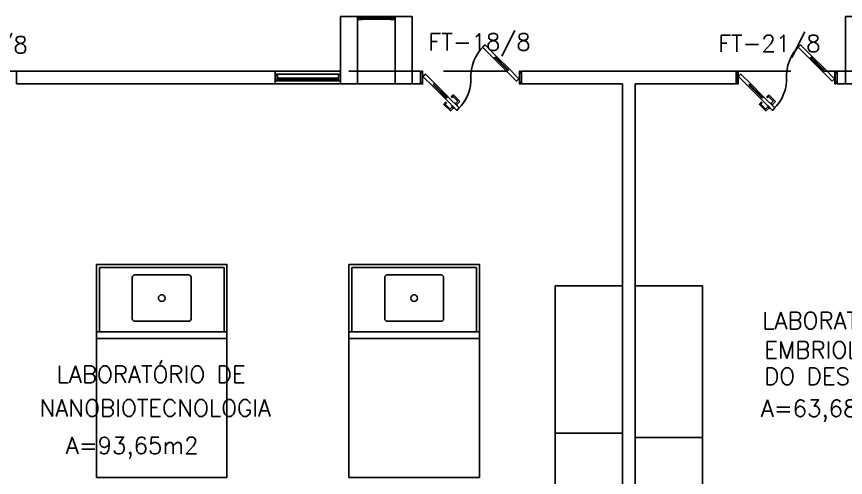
# Model space of a CAD drawing. Header units: millimetres. Extents: x 2128 to 2646, y 1972 to 2207.
# Drawn here: x 2306.76 to 2316.61, y 2103.57 to 2109.04 of the extents above; entities that cross this region are included whole.
import ezdxf

# ---------------------------------------------------------------- set-up
doc = ezdxf.new("R2010")
doc.units = ezdxf.units.MM
doc.linetypes.add('HIDDEN', pattern=[0.375, 0.25, -0.125])
for name, color, linetype in [('AR-ALV', 2, 'Continuous'), ('AR-BANCADAS', 1, 'Continuous'), ('AR-ESQ', 1, 'Continuous'), ('AR-ESTC', 3, 'Continuous'), ('AR-PEITORIL', 1, 'Continuous'), ('AR-PORTA', 1, 'Continuous'), ('AR-PROJ', 1, 'HIDDEN'), ('BC- VISTA', 1, 'Continuous'), ('BC-CORTE', 14, 'Continuous'), ('BC-CUBA', 1, 'Continuous'), ('DT-ESQ-BAGUETE-C', 1, 'Continuous'), ('DT-ESQ-BAGUETE-V', 1, 'Continuous'), ('DT-ESQ-CHAPA DOBRADA-V', 1, 'Continuous'), ('DT-ESQ-MARCO-V', 1, 'Continuous'), ('DT-ESQ-PERFIL CADEIRA-C', 2, 'Continuous'), ('DT-ESQ-PERFIL CADEIRA-V', 2, 'Continuous'), ('DT-ESQ-PERFIL U-C', 2, 'Continuous'), ('DT-ESQ-VENEZIANA-C', 1, 'Continuous'), ('DT-ESQ-VENEZIANA-V', 1, 'Continuous'), ('DT-ESQ-VIDRO-C', 2, 'Continuous'), ('DT-TXTMOD', 1, 'Continuous'), ('ENDEREÇO', 2, 'Continuous'), ('maçaneta', 1, 'Continuous'), ('mov', 1, 'Continuous'), ('PM-PERFIL U-C', 2, 'Continuous'), ('PM-VIDRO', 2, 'Continuous'), ('pm1', 2, 'Continuous'), ('pm2', 2, 'Continuous'), ('TEXTO', 2, 'Continuous'), ('Área', 2, 'Continuous')]:
    doc.layers.add(name, color=color, linetype=linetype)
doc.styles.add('S10', font='simplex.shx', dxfattribs={"height": 0.1})
doc.styles.add('UNB-100', font='simplex.shx', dxfattribs={"height": 0.2})
doc.styles.add('UNB1-100', font='simplex.shx', dxfattribs={"height": 0.2})

# ---------------------------------------------------------------- blocks, each defined once
blk = doc.blocks.new('BCL05')
at = {"layer": 'BC- VISTA'}
blk.add_lwpolyline([(0.8, 0), (0.8, -1.8), (0, -1.8), (0, 0)], close=True, dxfattribs=at)
blk = doc.blocks.new('BCL03')
at = {"layer": 'BC- VISTA'}
blk.add_lwpolyline([(0.8, 0), (0.8, -1.6), (0, -1.6), (0, 0)], close=True, dxfattribs=at)
blk = doc.blocks.new('BCP12')
at = {"layer": 'BC- VISTA'}
blk.add_lwpolyline([(0.8, 0), (0.8, -1.3), (0, -1.3), (0, 0)], close=True, dxfattribs=at)
blk = doc.blocks.new('BCP16')
at = {"layer": 'BC- VISTA'}
blk.add_lwpolyline([(0.8, 0), (0.8, -1.75), (0, -1.75), (0, 0)], close=True, dxfattribs=at)
blk = doc.blocks.new('BCP24')
at = {"layer": 'BC- VISTA'}
blk.add_lwpolyline([(1.55, 0), (1.55, -1.65), (0, -1.65), (0, 0)], close=True, dxfattribs=at)
blk = doc.blocks.new('BCP22')
at = {"layer": 'BC- VISTA'}
for p, q in [((0.035, 0.845), (1.515, 0.845)), ((0.035, 0.08), (0.035, 0.845)), ((1.515, 0.845), (1.515, 0.08))]:
    blk.add_line(p, q, dxfattribs=at)
blk.add_lwpolyline([(0, 0.88), (1.55, 0.88), (1.55, 0.08), (0, 0.08)], close=True, dxfattribs=at)
at = {"layer": 'BC-CORTE'}
blk.add_lwpolyline([(1.55, 0), (1.55, 0.08), (0, 0.08), (0, 0)], close=True, dxfattribs=at)
at = {"layer": 'BC-CUBA'}
for p, q in [((0.425, 0.2355), (0.425, 0.7255)), ((0.455, 0.7555), (1.095, 0.7555)), ((1.125, 0.2355), (1.125, 0.7255)), ((0.455, 0.2055), (1.095, 0.2055))]:
    blk.add_line(p, q, dxfattribs=at)
blk.add_circle((0.775, 0.4805), 0.04, dxfattribs=at)
for centre, start, end in [((0.455, 0.7255), 90, 180), ((1.095, 0.7255), 0, 90), ((0.455, 0.2355), 180, 270), ((1.095, 0.2355), 270, 360)]:
    blk.add_arc(centre, 0.03, start, end, dxfattribs=at)
blk = doc.blocks.new('EF01-P')
at = {"layer": 'DT-ESQ-BAGUETE-C', "ltscale": 0.1}
for points in [[(0.0015, 0.035), (0.015, 0.035), (0.015, 0.0335), (0.0015, 0.0335), (0.0015, 0.005), (0.015, 0.005), (0.015, 0.0035), (0.0015, 0.0035, -0.414214), (0, 0.005), (0, 0.0335, -0.414214)], [(0.4485, 0.035), (0.435, 0.035), (0.435, 0.0335), (0.4485, 0.0335), (0.4485, 0.005), (0.435, 0.005), (0.435, 0.0035), (0.4485, 0.0035, 0.414214), (0.45, 0.005), (0.45, 0.0335, 0.414214)]]:
    blk.add_lwpolyline(points, format="xyb", close=True, dxfattribs=at)
at = {"layer": 'DT-ESQ-PERFIL CADEIRA-C', "ltscale": 0.1}
for points in [[(0.01, 0.0015), (0.01, 0.003), (0.0015, 0.003, 1), (0.0015, 0), (0.015, 0, 0.414214), (0.0165, 0.0015), (0.0165, 0.0335), (0.043, 0.0335)], [(0.043, 0.0065), (0.018, 0.0065), (0.018, 0.0165), (0.0165, 0.0165), (0.0165, 0.0065, 0.414214), (0.018, 0.005), (0.043, 0.005), (0.0565, 0.005, 1), (0.0565, 0.008), (0.043, 0.008), (0.043, 0.02), (0.043, 0.032), (0.0565, 0.032, 1), (0.0565, 0.035), (0.043, 0.035), (0.0165, 0.035, 0.414214), (0.015, 0.0335), (0.015, 0.0015), (0.0015, 0.0015)], [(0.0415, 0.02), (0.0415, 0.032, -0.414214), (0.043, 0.0335), (0.0565, 0.0335)], [(0.0415, 0.02), (0.0415, 0.008, 0.414214), (0.043, 0.0065), (0.0565, 0.0065)], [(0.407, 0.0065), (0.432, 0.0065), (0.432, 0.0165), (0.4335, 0.0165), (0.4335, 0.0065, -0.414214), (0.432, 0.005), (0.407, 0.005), (0.3935, 0.005, -1), (0.3935, 0.008), (0.407, 0.008), (0.407, 0.02), (0.407, 0.032), (0.3935, 0.032, -1), (0.3935, 0.035), (0.407, 0.035), (0.4335, 0.035, -0.414214), (0.435, 0.0335), (0.435, 0.0015), (0.4485, 0.0015)], [(0.4085, 0.02), (0.4085, 0.032, 0.414214), (0.407, 0.0335), (0.3935, 0.0335)], [(0.4085, 0.02), (0.4085, 0.008, -0.414214), (0.407, 0.0065), (0.3935, 0.0065)], [(0.44, 0.0015), (0.44, 0.003), (0.4485, 0.003, -1), (0.4485, 0), (0.435, 0, -0.414214), (0.4335, 0.0015), (0.4335, 0.0335), (0.407, 0.0335)]]:
    blk.add_lwpolyline(points, format="xyb", dxfattribs=at)
at = {"layer": 'DT-ESQ-PERFIL CADEIRA-V', "ltscale": 0.1}
blk.add_line((0.015, 0), (0.435, 0), dxfattribs=at)
at = {"layer": 'DT-ESQ-VENEZIANA-C', "ltscale": 0.1}
for p, q in [((0.043, 0.0105), (0.407, 0.0105)), ((0.043, 0.009), (0.407, 0.009))]:
    blk.add_line(p, q, dxfattribs=at)
at = {"layer": 'DT-ESQ-VENEZIANA-V', "ltscale": 0.1}
blk.add_line((0.043, 0.031), (0.407, 0.031), dxfattribs=at)
blk = doc.blocks.new('EF04A-P')
at = {"layer": 'DT-ESQ-BAGUETE-C', "ltscale": 0.1}
for points in [[(0.039, -0.05), (0.0255, -0.05), (0.0255, -0.0485), (0.039, -0.0485), (0.039, -0.0365), (0.0255, -0.0365), (0.0255, -0.035), (0.039, -0.035, -0.414214), (0.0405, -0.0365), (0.0405, -0.0485, -0.414214)], [(0.736, -0.05), (0.7495, -0.05), (0.7495, -0.0485), (0.736, -0.0485), (0.736, -0.0365), (0.7495, -0.0365), (0.7495, -0.035), (0.736, -0.035, 0.414214), (0.7345, -0.0365), (0.7345, -0.0485, 0.414214)]]:
    blk.add_lwpolyline(points, format="xyb", close=True, dxfattribs=at)
at = {"layer": 'DT-ESQ-BAGUETE-V', "ltscale": 0.1}
blk.add_line((0.736, -0.05), (0.039, -0.05), dxfattribs=at)
at = {"layer": 'DT-ESQ-CHAPA DOBRADA-V', "ltscale": 0.1}
blk.add_line((0.735, -0.067), (0.04, -0.067), dxfattribs=at)
at = {"layer": 'DT-ESQ-MARCO-V', "ltscale": 0.1}
for p, q in [((0.0235, -0.035), (0.7515, -0.035)), ((0.0235, -0.115), (0.7515, -0.115))]:
    blk.add_line(p, q, dxfattribs=at)
at = {"layer": 'DT-ESQ-PERFIL U-C', "ltscale": 0.1}
for points in [[(0.025, -0.0655), (0.025, -0.0655, 0.414214), (0.0235, -0.067), (0.0235, -0.1135), (0.0015, -0.1135), (0.0015, -0.1), (0, -0.1), (0, -0.1135, 0.414214), (0.0015, -0.115), (0.0235, -0.115, 0.414214), (0.025, -0.1135), (0.025, -0.067), (0.04, -0.067, 1), (0.04, -0.064), (0.025, -0.064), (0.025, -0.0365, 0.414214), (0.0235, -0.035), (0.0015, -0.035, 0.414214), (0, -0.0365), (0, -0.05), (0.0015, -0.05), (0.0015, -0.0365), (0.0235, -0.0365), (0.0235, -0.064, 0.414214), (0.025, -0.0655), (0.04, -0.0655)], [(0.75, -0.0655), (0.75, -0.0655, -0.414214), (0.7515, -0.067), (0.7515, -0.1135), (0.7735, -0.1135), (0.7735, -0.1), (0.775, -0.1), (0.775, -0.1135, -0.414214), (0.7735, -0.115), (0.7515, -0.115, -0.414214), (0.75, -0.1135), (0.75, -0.067), (0.735, -0.067, -1), (0.735, -0.064), (0.75, -0.064), (0.75, -0.0365, -0.414214), (0.7515, -0.035), (0.7735, -0.035, -0.414214), (0.775, -0.0365), (0.775, -0.05), (0.7735, -0.05), (0.7735, -0.0365), (0.7515, -0.0365), (0.7515, -0.064, -0.414214), (0.75, -0.0655), (0.735, -0.0655)]]:
    blk.add_lwpolyline(points, format="xyb", dxfattribs=at)
at = {"layer": 'DT-ESQ-VIDRO-C', "ltscale": 0.1}
blk.add_lwpolyline([(0.027, -0.062), (0.027, -0.052), (0.748, -0.052), (0.748, -0.062)], close=True, dxfattribs=at)
at = {"layer": 'DT-TXTMOD', "ltscale": 0.1, "style": 'S10', "flags": 3}
blk.add_attdef('EF04A', (0.05, 0), '', height=0.1, dxfattribs=at)
blk = doc.blocks.new('PM7B')
at = {"layer": 'maçaneta'}
for points in [[(0.7317, -0.2081), (0.7706, -0.247), (0.7848, -0.2329), (0.7576, -0.2056, -0.414214), (0.7576, -0.2035), (0.8131, -0.148), (0.8272, -0.1622), (0.8343, -0.1551), (0.8095, -0.1303)], [(0.806, -0.2824), (0.8449, -0.3213), (0.9227, -0.2435), (0.8979, -0.2187), (0.8908, -0.2258), (0.905, -0.2399), (0.8495, -0.2954, -0.414214), (0.8474, -0.2954), (0.8201, -0.2682)], [(0.8449, -0.3213), (0.806, -0.2824), (0.8201, -0.2682), (0.8474, -0.2954, 0.414214), (0.8495, -0.2954), (0.905, -0.2399), (0.8908, -0.2258), (0.8979, -0.2187), (0.9227, -0.2435)]]:
    blk.add_lwpolyline(points, format="xyb", close=True, dxfattribs=at)
for points in [[(0.7918, -0.2258), (0.7636, -0.2541), (0.7671, -0.2576), (0.7954, -0.2293)], [(0.7918, -0.2258), (0.7636, -0.2541), (0.7671, -0.2576), (0.7954, -0.2293)], [(0.8272, -0.2612), (0.7989, -0.2894), (0.7954, -0.2859), (0.8237, -0.2576)], [(0.8272, -0.2612), (0.7989, -0.2894), (0.7954, -0.2859), (0.8237, -0.2576)]]:
    blk.add_lwpolyline(points, close=True, dxfattribs=at)
at = {"layer": 'mov'}
for centre, start, end in [((0.0994, 0.0888), 356.80287, 46.39924), ((1.1006, 0.0612), 176.80287, 226.39924)]:
    blk.add_arc(centre, 0.5014, start, end, dxfattribs=at)
at = {"layer": 'PM-PERFIL U-C'}
for p, q in [((0, 0.12), (0, 0.1385)), ((0.002, 0.12), (0, 0.12)), ((0.0015, 0.14), (0.01, 0.14)), ((0.0105, 0.138), (0.002, 0.138)), ((0.002, 0.138), (0.002, 0.12)), ((0.01, 0.14), (0.01, 0.1485)), ((0.0115, 0.15), (0.0235, 0.15)), ((0.023, 0.148), (0.012, 0.148)), ((0.012, 0.148), (0.012, 0.1395)), ((0.023, 0.148), (0.023, 0.002)), ((0.025, 0.1485), (0.025, 0.0015)), ((1.175, 0.1485), (1.175, 0.0015)), ((1.1885, 0.15), (1.1765, 0.15)), ((1.177, 0.148), (1.188, 0.148)), ((1.177, 0.148), (1.177, 0.002)), ((1.188, 0.148), (1.188, 0.1395)), ((1.1895, 0.138), (1.198, 0.138)), ((1.19, 0.14), (1.19, 0.1485)), ((1.1985, 0.14), (1.19, 0.14)), ((1.198, 0.138), (1.198, 0.12)), ((1.198, 0.12), (1.2, 0.12)), ((1.2, 0.12), (1.2, 0.1385)), ((0, 0.0115), (0, 0.03)), ((0, 0.03), (0.002, 0.03)), ((0.01, 0.01), (0.0015, 0.01)), ((0.002, 0.03), (0.002, 0.012)), ((0.002, 0.012), (0.0105, 0.012)), ((0.01, 0.0015), (0.01, 0.01)), ((0.0235, 0), (0.0115, 0)), ((0.012, 0.0105), (0.012, 0.002)), ((0.012, 0.002), (0.023, 0.002)), ((1.1765, 0), (1.1885, 0)), ((1.188, 0.002), (1.177, 0.002)), ((1.188, 0.0105), (1.188, 0.002)), ((1.198, 0.012), (1.1895, 0.012)), ((1.19, 0.01), (1.1985, 0.01)), ((1.19, 0.0015), (1.19, 0.01)), ((1.198, 0.03), (1.198, 0.012)), ((1.2, 0.03), (1.198, 0.03)), ((1.2, 0.0115), (1.2, 0.03))]:
    blk.add_line(p, q, dxfattribs=at)
for centre, start, end in [((0.0015, 0.1385), 90, 180), ((0.0115, 0.1485), 90, 180), ((0.0105, 0.1395), 270, 0), ((0.0235, 0.1485), 0, 90), ((1.1765, 0.1485), 90, 180), ((1.1895, 0.1395), 180, 270), ((1.1885, 0.1485), 0, 90), ((1.1985, 0.1385), 0, 90), ((0.0015, 0.0115), 180, 270), ((0.0115, 0.0015), 180, 270), ((0.0105, 0.0105), 0, 90), ((0.0235, 0.0015), 269.93864, 0), ((1.1765, 0.0015), 180, 270.06136), ((1.1895, 0.0105), 90, 180), ((1.1885, 0.0015), 270, 0), ((1.1985, 0.0115), 270, 0)]:
    blk.add_arc(centre, 0.0015, start, end, dxfattribs=at)
at = {"layer": 'PM-VIDRO'}
for p, q in [((0.1607, 0.1707), (0.3021, 0.3122)), ((0.3092, 0.3051), (0.1677, 0.1637)), ((0.8908, -0.1551), (1.0323, -0.0137)), ((1.0393, -0.0207), (0.8979, -0.1622))]:
    blk.add_line(p, q, dxfattribs=at)
at = {"layer": 'pm1'}
for p, q in [((0.3021, 0.3122), (0.2915, 0.3228)), ((0.3021, 0.3122), (0.3092, 0.3192)), ((0.3268, 0.3016), (0.3092, 0.3192)), ((0.3162, 0.3122), (0.3092, 0.3051)), ((0.3198, 0.2945), (0.3092, 0.3051)), ((0.3268, 0.3016), (0.3198, 0.2945)), ((0.0296, 0.0609), (0.1501, 0.1813)), ((0.1783, 0.1531), (0.0579, 0.0326)), ((0.1501, 0.1813), (0.1607, 0.1707)), ((0.1536, 0.1637), (0.1607, 0.1707)), ((0.1713, 0.146), (0.1536, 0.1637)), ((0.1677, 0.1637), (0.1607, 0.1566)), ((0.1677, 0.1637), (0.1783, 0.1531)), ((0.1783, 0.1531), (0.1713, 0.146)), ((0.0579, 0.0326), (0.0296, 0.0609)), ((1.0217, -0.0031), (1.0287, 0.004)), ((1.0287, 0.004), (1.0464, -0.0137)), ((1.0323, -0.0137), (1.0393, -0.0066)), ((1.0464, -0.0137), (1.0393, -0.0207)), ((0.8732, -0.1516), (0.8802, -0.1445)), ((0.8732, -0.1516), (0.8908, -0.1692)), ((0.8802, -0.1445), (0.8908, -0.1551)), ((0.8838, -0.1622), (0.8908, -0.1551)), ((0.8979, -0.1622), (0.8908, -0.1692)), ((0.8979, -0.1622), (0.9085, -0.1728))]:
    blk.add_line(p, q, dxfattribs=at)
for points in [[(0.2915, 0.3228), (0.4329, 0.4642), (0.4612, 0.4359), (0.3198, 0.2945)], [(1.0323, -0.0137), (1.0217, -0.0031), (1.1421, 0.1174), (1.1704, 0.0891), (1.0499, -0.0313), (1.0393, -0.0207)], [(0.9085, -0.1728), (0.7671, -0.3142), (0.7388, -0.2859), (0.8732, -0.1516)]]:
    blk.add_lwpolyline(points, dxfattribs=at)
at = {"layer": 'pm2', "color": 1}
for p, q in [((0.1501, 0.1813), (0.2915, 0.3228)), ((0.3198, 0.2945), (0.1783, 0.1531)), ((0.8802, -0.1445), (1.0217, -0.0031)), ((1.0499, -0.0313), (0.9085, -0.1728))]:
    blk.add_line(p, q, dxfattribs=at)

msp = doc.modelspace()

# ---------------------------------------------------------------- linework, layer by layer
at = {"layer": 'AR-ALV'}
for p, q in [((2306.7615, 2108.3901), (2309.8365, 2108.3901)), ((2306.7615, 2108.3901), (2306.7615, 2108.2401)), ((2309.8365, 2108.3901), (2309.8365, 2108.2401)), ((2310.8115, 2108.3901), (2311.2615, 2108.3901)), ((2311.5615, 2108.3901), (2311.4615, 2108.3901)), ((2311.5615, 2108.2401), (2311.5615, 2108.3901)), ((2312.7615, 2108.3901), (2315.3115, 2108.3901)), ((2312.7615, 2108.3901), (2312.7615, 2108.2401)), ((2315.3115, 2108.3901), (2315.3115, 2108.2401)), ((2316.5115, 2108.2401), (2316.5115, 2108.3901)), ((2316.5115, 2108.3901), (2316.6115, 2108.3901)), ((2306.7615, 2108.2401), (2309.8365, 2108.2401)), ((2310.8115, 2108.2401), (2311.2615, 2108.2401)), ((2311.4615, 2108.2401), (2311.5615, 2108.2401)), ((2312.7615, 2108.2401), (2313.9615, 2108.2401)), ((2313.9615, 2108.2401), (2313.9615, 2099.9151)), ((2314.1115, 2108.2401), (2314.1115, 2099.9151)), ((2314.1115, 2108.2401), (2315.3115, 2108.2401)), ((2316.6115, 2108.2401), (2316.5115, 2108.2401))]:
    msp.add_line(p, q, dxfattribs=at)
at = {"layer": 'AR-ESTC'}
for p, q in [((2310.8115, 2109.0401), (2310.6115, 2109.0401)), ((2310.6115, 2109.0401), (2310.6115, 2108.2401)), ((2310.8115, 2108.2401), (2310.8115, 2109.0401)), ((2311.2615, 2109.0401), (2311.4615, 2109.0401)), ((2311.2615, 2108.2401), (2311.2615, 2109.0401)), ((2311.4615, 2109.0401), (2311.4615, 2108.2401)), ((2316.8115, 2109.0401), (2316.6115, 2109.0401)), ((2316.6115, 2109.0401), (2316.6115, 2108.2401)), ((2310.6115, 2108.2401), (2310.8115, 2108.2401)), ((2311.4615, 2108.2401), (2311.2615, 2108.2401)), ((2316.6115, 2108.2401), (2316.8115, 2108.2401))]:
    msp.add_line(p, q, dxfattribs=at)
at = {"layer": 'AR-PEITORIL'}
for p, q in [((2309.8365, 2108.3901), (2310.6115, 2108.3901)), ((2309.8365, 2108.2401), (2310.6115, 2108.2401))]:
    msp.add_line(p, q, dxfattribs=at)
at = {"layer": 'AR-PROJ', "ltscale": 3}
msp.add_line((2299.4615, 2108.3901), (2358.6115, 2108.3901), dxfattribs=at)

# ---------------------------------------------------------------- block references
at = {"layer": 'AR-BANCADAS'}
for name, p in [('BCP22', (2307.7115, 2105.2151)), ('BCP22', (2310.7115, 2105.2151)), ('BCP16', (2313.1615, 2105.8401)), ('BCL05', (2314.1115, 2105.8401)), ('BCP24', (2307.7115, 2105.2151)), ('BCP24', (2310.7115, 2105.2151)), ('BCP12', (2313.1615, 2104.0901)), ('BCL03', (2314.1115, 2104.0401))]:
    msp.add_blockref(name, p, dxfattribs=at)
at = {"layer": 'AR-ESQ', "rotation": 180}
for name, p in [('EF01-P', (2311.2615, 2109.0401)), ('EF04A-P', (2310.6115, 2108.2401))]:
    msp.add_blockref(name, p, dxfattribs=at)
at = {"layer": 'AR-PORTA', "xscale": -1}
for p in [(2312.7615, 2108.2401), (2316.5115, 2108.2401)]:
    msp.add_blockref('PM7B', p, dxfattribs=at)

# ---------------------------------------------------------------- texts
at = {"layer": 'ENDEREÇO', "style": 'UNB1-100'}
for s, p in [('FT-13/8', (2305.678, 2108.6053)), ('FT-18/8', (2311.655, 2108.6381)), ('FT-21/8', (2315.0988, 2108.621))]:
    msp.add_text(s, height=0.2, dxfattribs=at).set_placement(p)
at = {"layer": 'TEXTO', "style": 'UNB-100'}
for s, p in [('LABORATÓRIO DE', (2315.6227, 2105.3281)), ('EMBRIOLOGIA E BIOLOGIA ', (2315.6476, 2104.9799)), ('LABORATÓRIO DE ', (2307.2371, 2104.6895)), ('DO DESENVOLVIMENTO', (2315.6454, 2104.6663)), ('NANOBIOTECNOLOGIA', (2307.0337, 2104.2895))]:
    msp.add_text(s, height=0.2, dxfattribs=at).set_placement(p)
at = {"layer": 'Área', "style": 'UNB-100'}
for s, p in [('A=63,68m2', (2315.6072, 2104.286)), ('A=93,65m2', (2307.3468, 2103.8449))]:
    msp.add_text(s, height=0.2, dxfattribs=at).set_placement(p)

doc.saveas('drawing.dxf')
